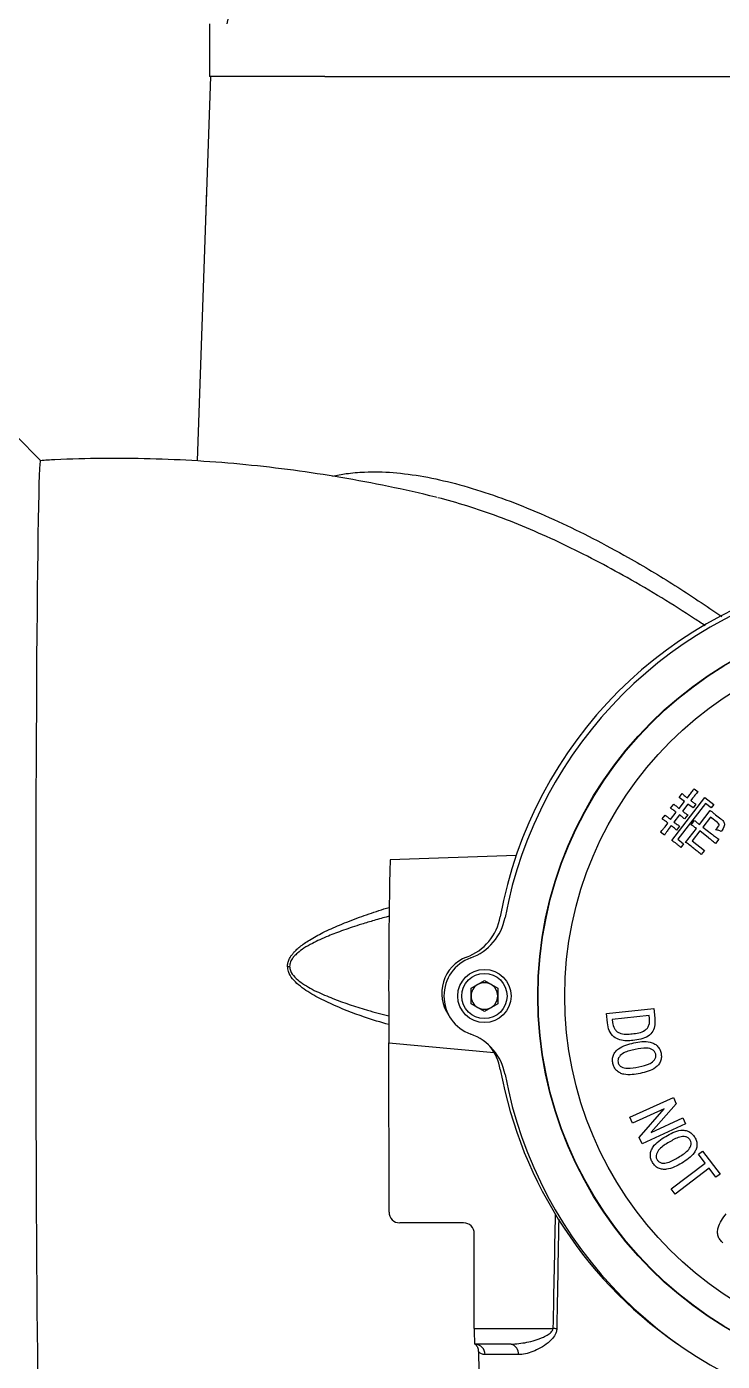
# Model space of a CAD drawing. Header units: millimetres. Extents: x 1964 to 5009, y 569 to 2723.
# Drawn here: x 4033.2 to 4163.7, y 2194 to 2444.4 of the extents above; entities that cross this region are included whole.
import ezdxf

# ---------------------------------------------------------------- set-up
doc = ezdxf.new("R2010")
doc.units = ezdxf.units.MM

msp = doc.modelspace()

# ---------------------------------------------------------------- linework, layer by layer
at = {"color": 7, "linetype": 'Continuous', "lineweight": 25}
for p, q in [((4067.499, 2444.972), (4067.499, 2435.102)), ((4067.684, 2435.102), (4065.165, 2362.95)), ((4089.126, 2435.102), (4067.499, 2435.102)), ((4089.126, 2435.102), (4339.652, 2435.102)), ((4035.758, 2363.026), (4031.185, 2367.69)), ((4158.414, 2301.443), (4159.151, 2300.875)), ((4154.216, 2291.75), (4160.447, 2299.812)), ((4155.606, 2297.733), (4156.63, 2299.059)), ((4155.635, 2299.828), (4156.176, 2300.526)), ((4156.63, 2299.059), (4155.635, 2299.828)), ((4157.143, 2299.721), (4157.484, 2300.162)), ((4158.109, 2299.679), (4157.768, 2299.237)), ((4160.447, 2299.812), (4162.14, 2298.502)), ((4152.44, 2295.768), (4153.008, 2296.505)), ((4154.005, 2297.794), (4154.602, 2298.567)), ((4154.011, 2295.671), (4155.065, 2297.033)), ((4155.69, 2296.55), (4154.637, 2295.188)), ((4160.561, 2298.667), (4155.382, 2291.965)), ((4157.255, 2298.575), (4156.231, 2297.25)), ((4157.217, 2296.546), (4156.619, 2295.773)), ((4158.213, 2297.835), (4157.255, 2298.575)), ((4158.754, 2298.534), (4158.213, 2297.835)), ((4159.405, 2294.735), (4161.455, 2297.387)), ((4161.629, 2297.841), (4160.561, 2298.667)), ((4162.14, 2298.502), (4161.629, 2297.841)), ((4162.457, 2296.553), (4163.415, 2295.813)), ((4152.958, 2294.307), (4153.499, 2295.008)), ((4154.124, 2294.524), (4153.556, 2293.788)), ((4155.696, 2294.427), (4155.127, 2293.691)), ((4156.817, 2291.386), (4158.835, 2293.999)), ((4157.851, 2294.703), (4158.478, 2295.513)), ((4161.483, 2296.13), (4160.031, 2294.252)), ((4160.031, 2294.252), (4161.689, 2292.97)), ((4162.772, 2295.134), (4161.483, 2296.13)), ((4152.861, 2292.736), (4152.125, 2293.304)), ((4155.382, 2291.965), (4156.449, 2291.138)), ((4159.461, 2293.516), (4158.04, 2291.675)), ((4158.04, 2291.675), (4160.36, 2289.882)), ((4161.119, 2292.233), (4159.461, 2293.516)), ((4163.044, 2291.984), (4162.417, 2291.173)), ((4125.04, 2288.928), (4101.376, 2288.102)), ((4156.449, 2291.138), (4155.909, 2290.44)), ((4160.36, 2289.882), (4159.762, 2289.109)), ((4082.129, 2268.122), (4082.524, 2268.122)), ((4116.57, 2264), (4119.07, 2265.444)), ((4116.57, 2261.113), (4116.57, 2264)), ((4119.07, 2265.444), (4121.57, 2264)), ((4121.57, 2264), (4121.57, 2261.113)), ((4119.07, 2259.67), (4116.57, 2261.113)), ((4121.57, 2261.113), (4119.07, 2259.67)), ((4141.952, 2259.278), (4150.868, 2260.183)), ((4142.131, 2257.504), (4141.952, 2259.278)), ((4149.999, 2258.883), (4143.063, 2258.177)), ((4150.057, 2258.31), (4149.999, 2258.883)), ((4150.868, 2260.183), (4151.048, 2258.409)), ((4143.063, 2258.177), (4143.122, 2257.604)), ((4101.161, 2253.767), (4120.92, 2251.955)), ((4101.169, 2221.996), (4101.161, 2253.767)), ((4146.361, 2239.802), (4154.527, 2243.54)), ((4152.786, 2241.414), (4146.864, 2238.702)), ((4148.09, 2236.028), (4152.807, 2241.367)), ((4155.074, 2242.345), (4150.355, 2237.008)), ((4152.807, 2241.367), (4152.786, 2241.414)), ((4154.527, 2243.54), (4155.074, 2242.345)), ((4146.864, 2238.702), (4146.361, 2239.802)), ((4150.377, 2236.959), (4156.299, 2239.671)), ((4156.299, 2239.671), (4156.802, 2238.573)), ((4156.802, 2238.573), (4148.636, 2234.835)), ((4150.355, 2237.008), (4150.377, 2236.959)), ((4148.636, 2234.835), (4148.09, 2236.028)), ((4154.119, 2226.359), (4160.489, 2231.193)), ((4159.217, 2232.87), (4160.012, 2233.474)), ((4160.489, 2231.193), (4159.217, 2232.87)), ((4160.012, 2233.474), (4163.287, 2229.158)), ((4161.22, 2230.23), (4154.85, 2225.396)), ((4162.491, 2228.554), (4161.22, 2230.23)), ((4163.287, 2229.158), (4162.491, 2228.554)), ((4154.85, 2225.396), (4154.119, 2226.359)), ((4115.169, 2219.996), (4103.17, 2219.996)), ((4117.174, 2200.151), (4117.169, 2217.996)), ((4117.174, 2200.151), (4131.924, 2200.151)), ((4124.056, 2197.229), (4117.202, 2197.229)), ((4117.929, 2195.857), (4118.815, 2145.102)), ((4125.417, 2195.264), (4119.19, 2195.264))]:
    msp.add_line(p, q, dxfattribs=at)
at = {"color": 7, "linetype": 'Continuous', "lineweight": 25, "flags": 128}
for points in [[(4066.94, 2413.786), (4066.668, 2406.217), (4066.659, 2405.725)], [(4035.75, 2363.03), (4035.696, 2362.854), (4035.643, 2362.325), (4035.59, 2361.445), (4035.537, 2360.218), (4035.486, 2358.649), (4035.435, 2356.743), (4035.386, 2354.507), (4035.338, 2351.949), (4035.291, 2349.08), (4035.246, 2345.909), (4035.203, 2342.449), (4035.163, 2338.712), (4035.124, 2334.713), (4035.087, 2330.466), (4035.053, 2325.986), (4035.022, 2321.292), (4034.993, 2316.4), (4034.968, 2311.328), (4034.945, 2306.095), (4034.925, 2300.721), (4034.908, 2295.225), (4034.894, 2289.629), (4034.884, 2283.952), (4034.876, 2278.217), (4034.872, 2272.444), (4034.871, 2266.654), (4034.874, 2260.871), (4034.879, 2255.114), (4034.888, 2249.405), (4034.901, 2243.766), (4034.916, 2238.217), (4034.934, 2232.78), (4034.956, 2227.474), (4034.98, 2222.319), (4035.007, 2217.335), (4035.037, 2212.539), (4035.07, 2207.95), (4035.105, 2203.585), (4035.143, 2199.46), (4035.183, 2195.59), (4035.225, 2191.99)]]:
    msp.add_lwpolyline(points, dxfattribs=at)
at = {"color": 7, "linetype": 'Continuous', "lineweight": 25}
for centre, radius in [((4201.57, 2262.557), 72.5), ((4201.57, 2262.557), 72.418), ((4201.57, 2262.557), 67.42), ((4119.07, 2262.557), 5), ((4119.07, 2262.557), 4.25)]:
    msp.add_circle(centre, radius, dxfattribs=at)
for centre, radius, start, end in [((4296.624, 2401.73), 230, 0, 169.16329), ((4200.755, 2263.104), 79.998, 100.30733, 169.69513), ((4201.57, 2262.557), 80, 100.6021, 169.3979), ((5099.951, 2264.694), 998.85, 178.657155, 180.626784), ((4112.208, 2279.203), 10, 290.58812, 349.69489), ((4113.106, 2279.116), 10, 289.80619, 349.3979), ((4118.257, 2263.102), 7.2, 110.58893, 215.5629), ((4119.07, 2262.557), 7.6, 109.80619, 250.19381), ((4119.07, 2262.557), 2.5, 120, 180), ((4119.07, 2262.557), 2.5, 60, 120), ((4119.07, 2262.557), 2.5, 0, 60), ((4119.07, 2262.557), 2.5, 180, 240), ((4119.07, 2262.557), 2.5, 300, 0), ((4119.07, 2262.557), 2.5, 240, 300), ((4113.106, 2245.998), 10, 10.6021, 70.19381), ((4112.208, 2247), 10, 10.30557, 37.99554), ((4200.757, 2263.101), 80, 190.3053, 236.57581), ((4201.57, 2262.557), 80, 190.6021, 259.3979), ((4195.394, 2199.433), 78.224, 179.47425, 181.61433), ((4130.575, 2129.193), 70.97, 88.32643, 88.91078), ((4117.244, 2195.283), 1.947, 359.43492, 88.4218), ((4123.671, 2195.508), 1.763, 352.03665, 77.40158)]:
    msp.add_arc(centre, radius, start, end, dxfattribs=at)
for centre, major_axis, ratio, start_param, end_param in [((4103.169, 2221.996), (-1.286, 1.532), 0.9997539, 0.8729109, 2.4437073), ((4141.289, 1734.609), (-0.161, 664.368), 0.019519, 0.7480035, 0.7943743), ((4115.17, 2217.996), (-1.286, 1.532), 0.9997539, 4.0145036, 5.5852999)]:
    msp.add_ellipse(centre, major_axis=major_axis, ratio=ratio, start_param=start_param, end_param=end_param, dxfattribs=at)
for points, knots in [([(4110.084, 2356.106), (4110.031, 2356.12), (4107.049, 2356.91), (4101.074, 2358.183), (4092.176, 2359.896), (4083.238, 2361.246), (4074.284, 2362.284), (4065.321, 2362.995), (4056.361, 2363.392), (4047.417, 2363.449), (4040.545, 2363.314), (4036.664, 2363.057), (4035.751, 2362.997)], [0, 0, 0, 0, 0.0022241, 0.1234908, 0.2444216, 0.3650249, 0.4853084, 0.6052783, 0.7249402, 0.8442984, 0.9633566, 1, 1, 1, 1]), ([(4090.587, 2360.076), (4091.422, 2360.254), (4093.337, 2360.663), (4097.083, 2360.961), (4101.913, 2360.871), (4107.636, 2360.114), (4113.678, 2358.764), (4119.892, 2356.883), (4126.327, 2354.495), (4132.817, 2351.686), (4139.427, 2348.461), (4146.745, 2344.501), (4154.854, 2339.684), (4160.664, 2335.755), (4163.587, 2333.778)], [0, 0, 0, 0, 0.0441267, 0.101238, 0.1845333, 0.2698175, 0.3532396, 0.4389211, 0.522355, 0.608027, 0.691154, 0.7762301, 0.887439, 1, 1, 1, 1]), ([(4160.462, 2332.027), (4159.81, 2332.47), (4157.123, 2334.295), (4152.239, 2337.34), (4146.039, 2340.997), (4139.835, 2344.365), (4133.786, 2347.385), (4127.69, 2350.139), (4121.678, 2352.54), (4115.848, 2354.566), (4112.122, 2355.567), (4110.306, 2356.054)], [0, 0, 0, 0, 0.0387382, 0.1596106, 0.287043, 0.4023979, 0.5232706, 0.6430913, 0.7641464, 0.8851093, 1, 1, 1, 1]), ([(4157.484, 2300.162), (4157.66, 2300.4), (4157.975, 2300.823), (4158.28, 2301.253), (4158.414, 2301.443)], [0, 0, 0, 0, 0.5599933, 1, 1, 1, 1]), ([(4156.176, 2300.526), (4156.352, 2300.371), (4156.667, 2300.093), (4156.997, 2299.834), (4157.143, 2299.721)], [0, 0, 0, 0, 0.5599747, 1, 1, 1, 1]), ([(4157.768, 2299.237), (4157.948, 2299.101), (4158.27, 2298.857), (4158.606, 2298.632), (4158.754, 2298.534)], [0, 0, 0, 0, 0.56, 1, 1, 1, 1]), ([(4159.151, 2300.875), (4158.951, 2300.656), (4158.593, 2300.267), (4158.257, 2299.858), (4158.109, 2299.679)], [0, 0, 0, 0, 0.5600362, 1, 1, 1, 1]), ([(4153.008, 2296.505), (4153.192, 2296.344), (4153.519, 2296.058), (4153.861, 2295.789), (4154.011, 2295.671)], [0, 0, 0, 0, 0.56000533, 1, 1, 1, 1]), ([(4155.065, 2297.033), (4154.871, 2297.18), (4154.523, 2297.442), (4154.163, 2297.686), (4154.005, 2297.794)], [0, 0, 0, 0, 0.5599849, 1, 1, 1, 1]), ([(4154.602, 2298.567), (4154.786, 2298.406), (4155.114, 2298.12), (4155.455, 2297.851), (4155.606, 2297.733)], [0, 0, 0, 0, 0.5600053, 1, 1, 1, 1]), ([(4156.619, 2295.773), (4156.45, 2295.923), (4156.148, 2296.191), (4155.83, 2296.44), (4155.69, 2296.55)], [0, 0, 0, 0, 0.5599933, 1, 1, 1, 1]), ([(4156.231, 2297.25), (4156.412, 2297.114), (4156.735, 2296.872), (4157.07, 2296.646), (4157.217, 2296.546)], [0, 0, 0, 0, 0.55998259, 1, 1, 1, 1]), ([(4161.455, 2297.387), (4161.638, 2297.226), (4161.965, 2296.94), (4162.306, 2296.671), (4162.457, 2296.553)], [0, 0, 0, 0, 0.5599812, 1, 1, 1, 1]), ([(4152.125, 2293.304), (4152.283, 2293.489), (4152.566, 2293.819), (4152.838, 2294.158), (4152.958, 2294.307)], [0, 0, 0, 0, 0.5600086, 1, 1, 1, 1]), ([(4153.499, 2295.008), (4153.305, 2295.155), (4152.959, 2295.419), (4152.599, 2295.661), (4152.44, 2295.768)], [0, 0, 0, 0, 0.5600194, 1, 1, 1, 1]), ([(4153.556, 2293.788), (4153.422, 2293.594), (4153.183, 2293.248), (4152.959, 2292.892), (4152.861, 2292.736)], [0, 0, 0, 0, 0.55994664, 1, 1, 1, 1]), ([(4155.127, 2293.691), (4154.944, 2293.851), (4154.617, 2294.138), (4154.275, 2294.406), (4154.124, 2294.524)], [0, 0, 0, 0, 0.5599792, 1, 1, 1, 1]), ([(4154.637, 2295.188), (4154.831, 2295.041), (4155.178, 2294.779), (4155.537, 2294.534), (4155.696, 2294.427)], [0, 0, 0, 0, 0.5599827, 1, 1, 1, 1]), ([(4158.835, 2293.999), (4158.655, 2294.135), (4158.333, 2294.378), (4157.998, 2294.603), (4157.851, 2294.703)], [0, 0, 0, 0, 0.5599803, 1, 1, 1, 1]), ([(4158.478, 2295.513), (4158.647, 2295.363), (4158.949, 2295.095), (4159.266, 2294.845), (4159.405, 2294.735)], [0, 0, 0, 0, 0.5599759, 1, 1, 1, 1]), ([(4162.453, 2293.734), (4162.64, 2293.958), (4162.873, 2294.237), (4163.078, 2294.575), (4163.121, 2294.721), (4163.024, 2294.925), (4162.884, 2295.041), (4162.772, 2295.134)], [0, 0, 0, 0, 0.500942, 0.6260883, 0.6883905, 0.7508516, 1, 1, 1, 1]), ([(4163.415, 2295.813), (4163.594, 2295.663), (4163.864, 2295.437), (4164.113, 2295.024), (4164.094, 2294.299), (4163.759, 2293.8), (4163.491, 2293.401)], [0, 0, 0, 0, 0.2504432, 0.3755386, 0.4997875, 1, 1, 1, 1]), ([(4155.016, 2291.189), (4154.871, 2291.299), (4154.611, 2291.497), (4154.337, 2291.673), (4154.216, 2291.75)], [0, 0, 0, 0, 0.5599656, 1, 1, 1, 1]), ([(4158.354, 2290.256), (4158.071, 2290.473), (4157.567, 2290.861), (4157.046, 2291.226), (4156.817, 2291.386)], [0, 0, 0, 0, 0.5600112, 1, 1, 1, 1]), ([(4162.417, 2291.173), (4162.178, 2291.375), (4161.752, 2291.737), (4161.312, 2292.082), (4161.119, 2292.233)], [0, 0, 0, 0, 0.5600006, 1, 1, 1, 1]), ([(4161.689, 2292.97), (4161.939, 2292.782), (4162.386, 2292.446), (4162.843, 2292.125), (4163.044, 2291.984)], [0, 0, 0, 0, 0.5599937, 1, 1, 1, 1]), ([(4163.491, 2293.401), (4163.307, 2293.495), (4162.978, 2293.662), (4162.614, 2293.712), (4162.453, 2293.734)], [0, 0, 0, 0, 0.56002002, 1, 1, 1, 1]), ([(4155.909, 2290.44), (4155.746, 2290.584), (4155.456, 2290.842), (4155.151, 2291.083), (4155.016, 2291.189)], [0, 0, 0, 0, 0.5599999, 1, 1, 1, 1]), ([(4159.762, 2289.109), (4159.504, 2289.329), (4159.043, 2289.722), (4158.564, 2290.093), (4158.354, 2290.256)], [0, 0, 0, 0, 0.5599742, 1, 1, 1, 1]), ([(4082.129, 2268.122), (4082.132, 2268.223), (4082.142, 2268.555), (4082.28, 2269.128), (4082.564, 2269.732), (4082.912, 2270.258), (4083.287, 2270.719), (4083.792, 2271.241), (4084.455, 2271.819), (4085.301, 2272.449), (4086.723, 2273.378), (4088.918, 2274.566), (4092.049, 2275.981), (4095.56, 2277.335), (4098.676, 2278.414), (4100.55, 2278.986), (4101.2, 2279.184)], [0, 0, 0, 0, 0.01302199, 0.04288205, 0.07529357, 0.09894539, 0.12454685, 0.15231428, 0.19322334, 0.23895275, 0.28971324, 0.41482048, 0.56480253, 0.74017506, 0.90988204, 1, 1, 1, 1]), ([(4101.189, 2277.512), (4101.12, 2277.494), (4100.179, 2277.25), (4098.461, 2276.762), (4096.222, 2276.094), (4094.309, 2275.477), (4092.676, 2274.916), (4091.185, 2274.369), (4089.698, 2273.782), (4088.241, 2273.152), (4086.697, 2272.403), (4085.278, 2271.597), (4084.122, 2270.768), (4083.35, 2270.026), (4082.836, 2269.338), (4082.557, 2268.686), (4082.532, 2268.257), (4082.524, 2268.122)], [0, 0, 0, 0, 0.009951, 0.1360327, 0.2492574, 0.3358381, 0.4158837, 0.4894125, 0.5564481, 0.6377344, 0.7094145, 0.7940982, 0.8633473, 0.9052997, 0.9411753, 0.9815269, 1, 1, 1, 1]), ([(4101.152, 2257.184), (4099.61, 2257.629), (4095.89, 2258.703), (4091.175, 2260.618), (4087.028, 2262.626), (4084.625, 2264.202), (4083.038, 2265.749), (4082.255, 2266.948), (4082.163, 2267.803), (4082.129, 2268.122)], [0, 0, 0, 0, 0.2142375, 0.5166297, 0.6688949, 0.820442, 0.8894469, 0.9587584, 1, 1, 1, 1]), ([(4082.524, 2268.122), (4082.56, 2267.846), (4082.658, 2267.087), (4083.468, 2266.055), (4085.082, 2264.718), (4087.512, 2263.363), (4091.702, 2261.642), (4096.255, 2260.056), (4099.797, 2259.177), (4101.15, 2258.842)], [0, 0, 0, 0, 0.0379535, 0.1043013, 0.1730755, 0.3295994, 0.4868018, 0.8040508, 1, 1, 1, 1]), ([(4146.946, 2254.2), (4146.531, 2254.172), (4145.701, 2254.116), (4144.451, 2254.27), (4143.246, 2254.876), (4142.387, 2256.051), (4142.217, 2257.019), (4142.131, 2257.504)], [0, 0, 0, 0, 0.1873686, 0.3744545, 0.5606512, 0.7799286, 1, 1, 1, 1]), ([(4143.122, 2257.604), (4143.198, 2257.195), (4143.312, 2256.581), (4143.843, 2255.933), (4144.552, 2255.501), (4145.597, 2255.364), (4146.411, 2255.422), (4146.819, 2255.452)], [0, 0, 0, 0, 0.2491686, 0.3742314, 0.4992481, 0.7491493, 1, 1, 1, 1]), ([(4146.819, 2255.452), (4147.228, 2255.505), (4148.044, 2255.612), (4149.044, 2255.962), (4149.664, 2256.522), (4150.076, 2257.259), (4150.065, 2257.89), (4150.057, 2258.31)], [0, 0, 0, 0, 0.2508567, 0.500793, 0.6258591, 0.7509329, 1, 1, 1, 1]), ([(4151.048, 2258.409), (4151.07, 2257.987), (4151.115, 2257.144), (4150.743, 2255.895), (4149.773, 2254.908), (4148.423, 2254.402), (4147.439, 2254.268), (4146.946, 2254.2)], [0, 0, 0, 0, 0.1870739, 0.3734257, 0.5592438, 0.7792964, 1, 1, 1, 1]), ([(4143.164, 2249.904), (4143.126, 2250.162), (4143.051, 2250.677), (4143.224, 2251.453), (4143.625, 2252.13), (4144.388, 2252.846), (4145.586, 2253.397), (4146.592, 2253.642), (4147.095, 2253.764)], [0, 0, 0, 0, 0.1250192, 0.2498558, 0.3747912, 0.4997815, 0.7495749, 1, 1, 1, 1]), ([(4147.095, 2253.764), (4147.602, 2253.857), (4148.613, 2254.041), (4149.924, 2254.025), (4150.902, 2253.674), (4151.531, 2253.211), (4151.996, 2252.574), (4152.134, 2252.076), (4152.203, 2251.826)], [0, 0, 0, 0, 0.2504567, 0.5002532, 0.6252173, 0.7501267, 0.8749622, 1, 1, 1, 1]), ([(4147.359, 2252.524), (4146.626, 2252.371), (4145.53, 2252.142), (4144.453, 2251.354), (4144.101, 2250.674), (4144.13, 2250.3), (4144.144, 2250.113)], [0, 0, 0, 0, 0.5017694, 0.750141, 0.875232, 1, 1, 1, 1]), ([(4151.222, 2251.618), (4151.161, 2251.793), (4151.04, 2252.143), (4150.461, 2252.634), (4149.165, 2252.917), (4148.083, 2252.682), (4147.359, 2252.524)], [0, 0, 0, 0, 0.1248189, 0.2499539, 0.4981871, 1, 1, 1, 1]), ([(4148.051, 2249.271), (4148.77, 2249.42), (4149.845, 2249.643), (4150.928, 2250.392), (4151.267, 2251.067), (4151.237, 2251.434), (4151.222, 2251.618)], [0, 0, 0, 0, 0.5019475, 0.7502431, 0.8752926, 1, 1, 1, 1]), ([(4152.203, 2251.826), (4152.241, 2251.572), (4152.316, 2251.063), (4152.149, 2250.296), (4151.758, 2249.623), (4150.995, 2248.923), (4149.806, 2248.392), (4148.812, 2248.151), (4148.314, 2248.031)], [0, 0, 0, 0, 0.1250247, 0.249832, 0.3747171, 0.499688, 0.7495364, 1, 1, 1, 1]), ([(4148.314, 2248.031), (4147.807, 2247.938), (4146.793, 2247.751), (4145.482, 2247.753), (4144.492, 2248.076), (4143.848, 2248.523), (4143.373, 2249.155), (4143.234, 2249.655), (4143.164, 2249.904)], [0, 0, 0, 0, 0.2504518, 0.5003272, 0.6253213, 0.7502035, 0.8750019, 1, 1, 1, 1]), ([(4144.144, 2250.113), (4144.207, 2249.937), (4144.331, 2249.585), (4144.937, 2249.12), (4146.24, 2248.881), (4147.325, 2249.115), (4148.051, 2249.271)], [0, 0, 0, 0, 0.1247323, 0.24978, 0.4982226, 1, 1, 1, 1]), ([(4150.607, 2231.301), (4150.488, 2231.532), (4150.249, 2231.995), (4150.165, 2232.785), (4150.322, 2233.555), (4150.813, 2234.479), (4151.768, 2235.389), (4152.64, 2235.946), (4153.077, 2236.225)], [0, 0, 0, 0, 0.1250036, 0.2498616, 0.3747616, 0.4997388, 0.7495522, 1, 1, 1, 1]), ([(4153.077, 2236.225), (4153.526, 2236.476), (4154.423, 2236.979), (4155.669, 2237.391), (4156.709, 2237.375), (4157.455, 2237.141), (4158.101, 2236.688), (4158.393, 2236.261), (4158.539, 2236.047)], [0, 0, 0, 0, 0.2504523, 0.5002239, 0.6252071, 0.75011, 0.874969, 1, 1, 1, 1]), ([(4157.678, 2235.533), (4157.563, 2235.679), (4157.335, 2235.973), (4156.801, 2236.171), (4156.249, 2236.231), (4155.165, 2235.972), (4154.367, 2235.508), (4153.728, 2235.137)], [0, 0, 0, 0, 0.1244998, 0.2492948, 0.3742933, 0.4995067, 1, 1, 1, 1]), ([(4153.728, 2235.137), (4153.084, 2234.755), (4152.122, 2234.184), (4151.355, 2233.09), (4151.247, 2232.332), (4151.395, 2231.987), (4151.469, 2231.815)], [0, 0, 0, 0, 0.501761, 0.750183, 0.8753162, 1, 1, 1, 1]), ([(4155.436, 2232.281), (4156.068, 2232.656), (4157.013, 2233.217), (4157.797, 2234.276), (4157.899, 2235.025), (4157.751, 2235.364), (4157.678, 2235.533)], [0, 0, 0, 0, 0.5018684, 0.7502116, 0.8752611, 1, 1, 1, 1]), ([(4158.539, 2236.047), (4158.657, 2235.818), (4158.894, 2235.361), (4158.987, 2234.581), (4158.83, 2233.818), (4158.336, 2232.908), (4157.382, 2232.02), (4156.519, 2231.469), (4156.087, 2231.193)], [0, 0, 0, 0, 0.1249965, 0.249855, 0.3747479, 0.4997368, 0.7495608, 1, 1, 1, 1]), ([(4156.087, 2231.193), (4155.637, 2230.941), (4154.738, 2230.437), (4153.497, 2230.016), (4152.455, 2230), (4151.702, 2230.214), (4151.047, 2230.659), (4150.754, 2231.086), (4150.607, 2231.301)], [0, 0, 0, 0, 0.2504337, 0.5002812, 0.6252688, 0.7501695, 0.8749936, 1, 1, 1, 1]), ([(4151.469, 2231.815), (4151.585, 2231.669), (4151.817, 2231.377), (4152.539, 2231.131), (4153.85, 2231.326), (4154.8, 2231.898), (4155.436, 2232.281)], [0, 0, 0, 0, 0.124711, 0.2497335, 0.4981823, 1, 1, 1, 1]), ([(4163.822, 2216.248), (4163.63, 2216.425), (4163.248, 2216.778), (4162.898, 2217.49), (4162.783, 2218.267), (4162.928, 2219.302), (4163.513, 2220.483), (4164.142, 2221.303), (4164.457, 2221.714)], [0, 0, 0, 0, 0.1250093, 0.2498545, 0.3747778, 0.4997916, 0.7495853, 1, 1, 1, 1]), ([(4133.013, 2220.698), (4132.992, 2219.531), (4132.864, 2212.676), (4132.746, 2205.821), (4132.648, 2200.133)], [0, 0, 0, 0, 0.1703401, 1, 1, 1, 1]), ([(4124.056, 2197.229), (4125.035, 2197.308), (4127.042, 2197.468), (4129.448, 2198.21), (4131.013, 2199.003), (4131.631, 2199.461), (4131.865, 2199.861), (4131.915, 2200.035), (4131.922, 2200.116), (4131.924, 2200.151)], [0, 0, 0, 0, 0.35502129, 0.72754145, 0.8396702, 0.94189457, 0.97391996, 0.98885849, 1, 1, 1, 1]), ([(4132.648, 2200.133), (4132.645, 2200.076), (4132.633, 2199.793), (4132.447, 2199.112), (4131.86, 2198.266), (4130.862, 2197.342), (4129.605, 2196.5), (4128.158, 2195.824), (4126.744, 2195.36), (4125.859, 2195.296), (4125.417, 2195.264)], [0, 0, 0, 0, 0.0162573, 0.0803535, 0.1974896, 0.3113043, 0.4880382, 0.6650371, 0.8326451, 1, 1, 1, 1]), ([(4117.301, 2197.22), (4117.327, 2197.215), (4117.385, 2197.203), (4117.385, 2197.196), (4117.428, 2197.162), (4117.528, 2197.046), (4117.638, 2196.888), (4117.765, 2196.654), (4117.9, 2196.299), (4117.913, 2196.006), (4117.92, 2195.854)], [0, 0, 0, 0, 0.2629743, 0.5663445, 0.7439995, 0.8209108, 0.8598529, 0.8940914, 0.9449946, 1, 1, 1, 1]), ([(4119.19, 2195.264), (4118.959, 2195.296), (4118.492, 2195.361), (4118.028, 2195.736), (4117.98, 2195.814), (4117.953, 2195.857)], [0, 0, 0, 0, 0.3069361, 0.6184433, 1, 1, 1, 1])]:
    msp.add_open_spline(points, degree=3, knots=knots, dxfattribs=at)

doc.saveas('drawing.dxf')
